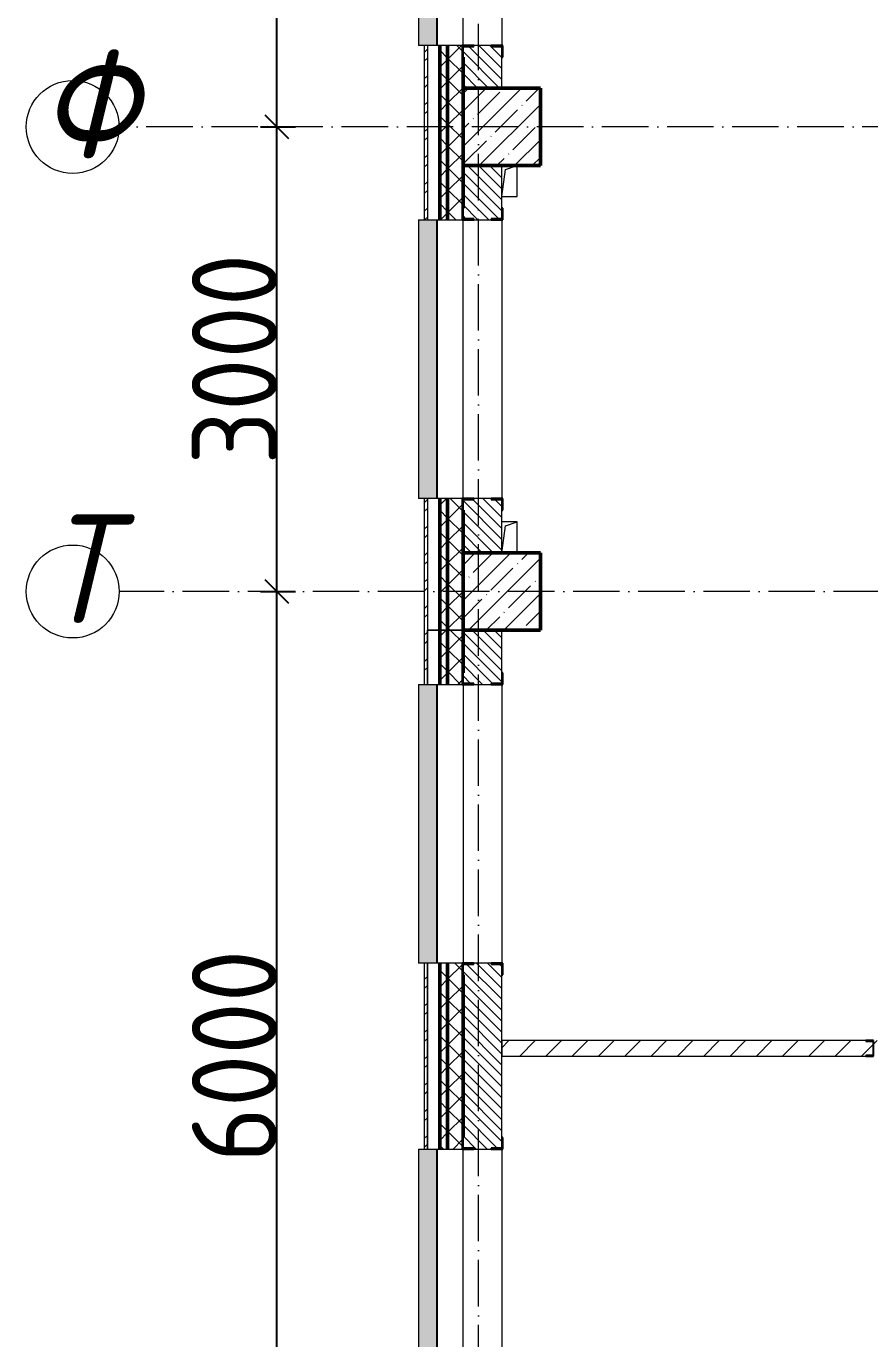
# Model space of a CAD drawing. Header units: millimetres. Extents: x -12989 to 629078, y -109036 to 555275.
# Drawn here: x 518241 to 523685, y -62860 to -54385 of the extents above; entities that cross this region are included whole.
import ezdxf

# ---------------------------------------------------------------- set-up
doc = ezdxf.new("R2010")
doc.units = ezdxf.units.MM
doc.linetypes.add('50_200_ШТРИХ_1Т_ш5_п1_п1_', pattern=[700, 500, -100, 0, -100])
for name, color, linetype, lineweight in [('A-____-____-DIMS', 7, 'Continuous', 9), ('A-GENM-____-MCUT', 7, 'Continuous', 25), ('A-GENM-____-OTLN', 7, 'Continuous', 9), ('A-GENM-____-OTLN-1', 7, 'Continuous', 25), ('A-GLAZ-____-OTLN', 7, 'Continuous', 9), ('A-WALL-____-MCUT-2', 7, 'Continuous', 50), ('A-WALL-____-MCUT-3', 7, 'Continuous', 9), ('A-WALL-____-OTLN', 7, 'Continuous', 9), ('A-WALL-____-PATT-1', 7, 'Continuous', 9), ('A-WALL-FNSH-MCUT-1', 7, 'Continuous', 9), ('S-COLS-____-MCUT', 7, 'Continuous', 50), ('S-COLS-____-OTLN', 7, 'Continuous', 9), ('S-GRID-____-IDEN', 7, 'Continuous', 9), ('S-GRID-____-OTLN-1', 7, '50_200_ШТРИХ_1Т_ш5_п1_п1_', 9)]:
    doc.layers.add(name, color=color, linetype=linetype, lineweight=lineweight)
doc.layers.add('A-GLAZ-____-OTLN-1', color=7, linetype='Continuous', lineweight=9, true_color=0xc0c0c0)
doc.styles.add('ISOCPEUR_I', font='isocpeui.ttf', dxfattribs={"width": 0.9, "height": 2.5})
doc.styles.add('ISOCPEUR_I_9', font='isocpeui.ttf', dxfattribs={"width": 0.9, "height": 250})
doc.styles.add('СПДС', font='isocpeur.ttf', dxfattribs={"width": 0.9})
doc.dimstyles.new('ISO-2_5_0_9К_БОЛЬШОЙ_ОСИ', dxfattribs={"dimscale": 304.8, "dimtxt": 248.995294, "dimasz": 0.492126, "dimexe": 0.393701, "dimexo": 0, "dimgap": 0, "dimtad": 1, "dimdec": 0, "dimzin": 0, "dimdsep": 46, "dimtxsty": 'ISOCPEUR_I_9', "dimblk1": 'OBLIQUE', "dimblk2": 'OBLIQUE', "dimsah": 1, "dimcen": 0.09, "dimdle": 0.393701, "dimazin": 0, "dimtfac": 1, "dimtdec": 4, "dimtix": 1, "dimtmove": 0, "dimatfit": 3, "dimfxl": 1, "dimtvp": 1, "dimtolj": 1, "dimtzin": 0, "dimarcsym": 2})
pattern_1 = [(135, (523510.01, -90515.614), (-35.35534, -35.35534), [])]
pattern_2 = [(45, (523510.01, -90515.61), (-70.71068, 70.71068), []), (135, (523510.01, -90515.61), (-70.71068, -70.71068), [])]
pattern_3 = [(45, (523510.01, -90515.61), (-85.5366, 85.5366), []), (45, (523567.03, -90515.61), (-85.5366, 85.5366), [])]

# ---------------------------------------------------------------- blocks, each defined once
blk = doc.blocks.new('BSC_Колонна _Прямоугольная - 500х500-V41-АР1_План отверстий 3 этажа в осях 1-64_А-ГГ')
at = {"layer": 'S-COLS-____-OTLN'}
h = blk.add_hatch(dxfattribs=at)
h.set_pattern_fill('FP_78', color=256, style=0, pattern_type=2)
h.set_pattern_definition([(45, (2200, -32481.04), (-114.04925, 114.04925), []), (45, (2314.05, -32481.04), (-114.04925, 114.04925), [201.613, -40.323, 3.353, -36.97])])
h.paths.add_polyline_path([(-250, -250), (250, -250), (250, 250), (-250, 250), (-250, 74.1)], flags=0)
at = {"layer": 'S-COLS-____-MCUT'}
for p, q in [((250, 250), (-250, 250)), ((-250, 250), (-250, -250)), ((250, -250), (250, 250)), ((-250, -250), (250, -250))]:
    blk.add_line(p, q, dxfattribs=at)
blk = doc.blocks.new('BSC_Колонна _Прямоугольная - 500х500-V53-АР1_План отверстий 3 этажа в осях 1-64_А-ГГ')
at = {"layer": 'S-COLS-____-OTLN'}
h = blk.add_hatch(dxfattribs=at)
h.set_pattern_fill('FP_90', color=256, style=0, pattern_type=2)
h.set_pattern_definition([(45, (2200, -35481.04), (-114.04925, 114.04925), []), (45, (2314.05, -35481.04), (-114.04925, 114.04925), [201.613, -40.323, 3.353, -36.97])])
h.paths.add_polyline_path([(-250, -250), (250, -250), (250, 250), (-250, 250)], flags=0)
at = {"layer": 'S-COLS-____-MCUT'}
for p, q in [((250, 250), (-250, 250)), ((-250, 250), (-250, -250)), ((250, -250), (250, 250)), ((-250, -250), (250, -250))]:
    blk.add_line(p, q, dxfattribs=at)
blk = doc.blocks.new('Фахверк_СКБ_Уголок - 250_2700-27497298-АР1_План отверстий 3 этажа в осях 1-64_А-ГГ')
at = {"layer": 'A-GENM-____-MCUT'}
for p, q in [((200, 181), (125, 181)), ((125, 181), (125, 106)), ((131, 106), (131, 175)), ((131, 175), (200, 175)), ((200, 175), (200, 181)), ((125, 106), (131, 106)), ((131, -6), (125, -6)), ((125, -6), (125, -81)), ((125, -81), (200, -81)), ((131, -75), (131, -6)), ((200, -75), (131, -75)), ((200, -81), (200, -75))]:
    blk.add_line(p, q, dxfattribs=at)
blk = doc.blocks.new('154_Фахверк_СКБ_Швеллер - Тип_100_3960-28318856-АР1_План отверстий 3 этажа в осях 1-64_А-ГГ')
at = {"layer": 'A-GENM-____-MCUT'}
for p, q in [((175, 50), (125, 50)), ((125, 50), (125, -50)), ((128, 47), (175, 47)), ((128, -47), (128, 47)), ((175, 47), (175, 50)), ((125, -50), (175, -50)), ((175, -47), (128, -47)), ((175, -50), (175, -47))]:
    blk.add_line(p, q, dxfattribs=at)
blk = doc.blocks.new('AR_Отверстие прямоугольное _в плите_ - AR_Отверстие прямоугольное _в плите_-V174-АР1_План отверстий 3 этажа в осях 1-64_А-ГГ')
at = {"layer": 'A-GENM-____-OTLN'}
for p, q in [((-25, 75), (50, 100)), ((50, -100), (50, 100)), ((-50, -100), (-25, 75)), ((-50, -100), (50, -100))]:
    blk.add_line(p, q, dxfattribs=at)
blk = doc.blocks.new('AR_Отверстие прямоугольное _в плите_ - AR_Отверстие прямоугольное _в плите_-V175-АР1_План отверстий 3 этажа в осях 1-64_А-ГГ')
at = {"layer": 'A-GENM-____-OTLN'}
for p, q in [((50, 100), (-50, 100)), ((-25, 75), (50, 100)), ((50, -100), (50, 100)), ((-50, -100), (-25, 75))]:
    blk.add_line(p, q, dxfattribs=at)
blk = doc.blocks.new('Отлив_СКБ - Отлив витража_120_НВФ-V216-АР1_План отверстий 3 этажа в осях 1-64_А-ГГ')
at = {"layer": 'A-GLAZ-____-OTLN-1'}
for points in [[(0, 2), (1800, 2), (1800, 120), (0, 120), (0, 63)], [(0, 0), (1800, 0), (1800, 2), (0, 2)]]:
    blk.add_hatch(color=256, dxfattribs=at).paths.add_polyline_path(points, flags=0)
at = {"layer": 'A-GLAZ-____-OTLN'}
for p, q in [((0, 83), (0, 120)), ((1800, 120), (0, 120)), ((1800, 120), (1800, 83)), ((0, 2), (1800, 2)), ((1800, 0), (0, 0))]:
    blk.add_line(p, q, dxfattribs=at)
blk = doc.blocks.new('Отлив_СКБ - Отлив витража_120_НВФ-31886035-АР1_План отверстий 3 этажа в осях 1-64_А-ГГ')
at = {"layer": 'A-GLAZ-____-OTLN-1'}
for points in [[(0, 120), (0, 2), (4800, 2), (4800, 120), (0, 120)], [(0, 0), (4800, 0), (4800, 2), (0, 2)]]:
    blk.add_hatch(color=256, dxfattribs=at).paths.add_polyline_path(points, flags=0)
at = {"layer": 'A-GLAZ-____-OTLN'}
for p, q in [((0, 83), (0, 120)), ((4800, 120), (0, 120)), ((4800, 120), (4800, 83)), ((0, 2), (4800, 2)), ((4800, 0), (0, 0))]:
    blk.add_line(p, q, dxfattribs=at)
blk = doc.blocks.new('Ось сетки - Круг_Ø6_00__ISO-2_5_0_9K_-25732049-АР1_План отверстий 3 этажа в осях 1-64_А-ГГ')
at = {"layer": 'S-GRID-____-IDEN'}
blk.add_circle((0, 0), 3, dxfattribs=at)
blk = doc.blocks.new('_Oblique')
at = {"color": 0, "linetype": 'ByBlock', "lineweight": -2}
blk.add_line((-0.5, -0.5), (0.5, 0.5), dxfattribs=at)
blk = doc.blocks.new('*D2952')
at = {"layer": 'A-____-____-DIMS', "color": 0, "lineweight": -2, "transparency": 16777216}
for p, q in [((280119.3, -60502.4), (280119.3, -54262.4)), ((280013.2, -54382.4), (280239.3, -54382.4)), ((280013.2, -60382.4), (280239.3, -60382.4))]:
    blk.add_line(p, q, dxfattribs=at)
at = {"layer": 'Defpoints', "color": 0, "transparency": 16777216}
for p in [(280013.2, -54382.4), (280119.3, -54382.4), (280013.2, -60382.4)]:
    blk.add_point(p, dxfattribs=at)
at = {"layer": 'A-____-____-DIMS', "color": 0, "lineweight": -2, "transparency": 16777216, "xscale": 150, "yscale": 150, "zscale": 150}
for p, rotation in [((280119.3, -54382.4), 90), ((280119.3, -60382.4), 270)]:
    blk.add_blockref('_Oblique', p, dxfattribs=dict(at, rotation=rotation))
at = {"layer": 'A-____-____-DIMS', "color": 0, "transparency": 16777216, "insert": (279845, -57382.4), "char_height": 548.64, "attachment_point": 5, "rotation": 90, "style": 'СПДС'}
blk.add_mtext('\\A1;6000', dxfattribs=at)
blk = doc.blocks.new('*D2953')
at = {"layer": 'A-____-____-DIMS', "color": 0, "lineweight": -2, "transparency": 16777216}
for p, q in [((280119.3, -54502.4), (280119.3, -51262.4)), ((280013.2, -51382.4), (280239.3, -51382.4)), ((280013.2, -54382.4), (280239.3, -54382.4))]:
    blk.add_line(p, q, dxfattribs=at)
at = {"layer": 'Defpoints', "color": 0, "transparency": 16777216}
for p in [(280013.2, -51382.4), (280119.3, -51382.4), (280013.2, -54382.4)]:
    blk.add_point(p, dxfattribs=at)
at = {"layer": 'A-____-____-DIMS', "color": 0, "lineweight": -2, "transparency": 16777216, "xscale": 150, "yscale": 150, "zscale": 150}
for p, rotation in [((280119.3, -51382.4), 90), ((280119.3, -54382.4), 270)]:
    blk.add_blockref('_Oblique', p, dxfattribs=dict(at, rotation=rotation))
at = {"layer": 'A-____-____-DIMS', "color": 0, "transparency": 16777216, "insert": (279845, -52882.4), "char_height": 548.64, "attachment_point": 5, "rotation": 90, "style": 'СПДС'}
blk.add_mtext('\\A1;3000', dxfattribs=at)
blk = doc.blocks.new('*D2954')
at = {"layer": 'A-____-____-DIMS', "color": 0, "lineweight": -2, "transparency": 16777216}
for p, q in [((280119.3, -51502.4), (280119.3, -48262.4)), ((280013.2, -48382.4), (280239.3, -48382.4)), ((280013.2, -51382.4), (280239.3, -51382.4))]:
    blk.add_line(p, q, dxfattribs=at)
at = {"layer": 'Defpoints', "color": 0, "transparency": 16777216}
for p in [(280013.2, -48382.4), (280119.3, -48382.4), (280013.2, -51382.4)]:
    blk.add_point(p, dxfattribs=at)
at = {"layer": 'A-____-____-DIMS', "color": 0, "lineweight": -2, "transparency": 16777216, "xscale": 150, "yscale": 150, "zscale": 150}
for p, rotation in [((280119.3, -48382.4), 90), ((280119.3, -51382.4), 270)]:
    blk.add_blockref('_Oblique', p, dxfattribs=dict(at, rotation=rotation))
at = {"layer": 'A-____-____-DIMS', "color": 0, "transparency": 16777216, "insert": (279845, -49882.4), "char_height": 548.64, "attachment_point": 5, "rotation": 90, "style": 'СПДС'}
blk.add_mtext('\\A1;3000', dxfattribs=at)
blk = doc.blocks.new('3эт')
at = {"layer": 'S-GRID-____-OTLN-1', "color": 251, "ltscale": 0.6, "true_color": 0x636466}
for p, q in [((281420.7, -91346.1), (281420.7, -36982.5)), ((290079.2, -51382.4), (279101.9, -51382.4)), ((310478.4, -54382.4), (279101.9, -54382.4))]:
    blk.add_line(p, q, dxfattribs=at)
at = {"layer": 'S-GRID-____-IDEN', "char_height": 700, "attachment_point": 1, "style": 'ISOCPEUR_I'}
for s, insert, width in [('\\fISOCPEUR|b0|i1|c204|p34|;\\W.9;Ф', (278588, -50885.4), 281.392), ('\\fISOCPEUR|b0|i1|c204|p34|;\\W.9;Т', (278611.9, -53885.4), 223.671)]:
    blk.add_mtext(s, dxfattribs=dict(at, insert=insert, width=width))
at = {"layer": 'A-____-____-DIMS'}
for base, p1, p2, override, picture, middle in [((280119.3, -48382.4), (280013.2, -51382.4), (280013.2, -48382.4), {"dimtxt": 1.8, "dimpost": '<>', "dimtxsty": 'СПДС', "dimfxl": 3000}, '*D2954', (279845, -49882.4)), ((280119.3, -51382.4), (280013.2, -54382.4), (280013.2, -51382.4), {"dimtxt": 1.8, "dimpost": '<>', "dimtxsty": 'СПДС', "dimfxl": 3000}, '*D2953', (279845, -52882.4)), ((280119.3, -54382.4), (280013.2, -60382.4), (280013.2, -54382.4), {"dimtxt": 1.8, "dimpost": '<>', "dimtxsty": 'СПДС', "dimfxl": 6000}, '*D2952', (279845, -57382.4))]:
    dim = blk.add_linear_dim(base=base, p1=p1, p2=p2, angle=90, dimstyle='ISO-2_5_0_9К_БОЛЬШОЙ_ОСИ', override=override, dxfattribs=at)
    dim.commit()
    dim.dimension.update_dxf_attribs({"geometry": picture, "text_midpoint": middle})

msp = doc.modelspace()

# ---------------------------------------------------------------- hatches: boundary and pattern name
at = {"layer": 'A-WALL-____-PATT-1'}
h = msp.add_hatch(dxfattribs=at)
h.set_pattern_fill('FP_3', color=256, style=0, pattern_type=2)
h.set_pattern_definition(pattern_3)
h.paths.add_polyline_path([(520830.0077, -58454.5723), (520830.0077, -57434.5723), (520810.0077, -57434.5723), (520810.0077, -58454.5723)], flags=0)
h.paths.add_polyline_path([(520810.0077, -55634.5723), (520830.0077, -55634.5723), (520830.0077, -54509.5723), (520810.0077, -54509.5723), (520810.0077, -55380.346)], flags=0)
h.paths.add_polyline_path([(520830.0077, -52709.5723), (520830.0077, -51584.5723), (520810.0077, -51584.5723), (520810.0077, -52709.5723)], flags=0)
h.paths.add_polyline_path([(520830.0077, -49784.5723), (520830.0077, -48584.5723), (520810.0077, -48584.5723), (520810.0077, -49784.5723)], flags=0)
h.paths.add_polyline_path([(520830.0077, -46784.5723), (520830.0077, -45584.5723), (520810.0077, -45584.5723), (520810.0077, -46784.5723)], flags=0)
h.paths.add_polyline_path([(520830.0077, -43784.5723), (520830.0077, -42534.5723), (520810.0077, -42534.5723), (520810.0077, -43784.5723)], flags=0)
h = msp.add_hatch(dxfattribs=at)
h.set_pattern_fill('FP_1', color=256, style=0, pattern_type=2)
h.set_pattern_definition(pattern_2)
h.paths.add_polyline_path([(520960.0077, -58284.5723), (520960.0077, -57434.5723), (520910.0077, -57434.5723), (520910.0077, -58284.5723)], flags=0)
h.paths.add_polyline_path([(520910.0077, -55634.5723), (520960.0077, -55634.5723), (520960.0077, -54509.5723), (520910.0077, -54509.5723), (520910.0077, -55380.346)], flags=0)
h.paths.add_polyline_path([(520960.0077, -52709.5723), (520960.0077, -51584.5723), (520910.0077, -51584.5723), (520910.0077, -52709.5723)], flags=0)
h.paths.add_polyline_path([(520910.0077, -49784.5723), (520960.0077, -49784.5723), (520960.0077, -48584.5723), (520910.0077, -48584.5723)], flags=0)
h.paths.add_polyline_path([(520960.0077, -46784.5723), (520960.0077, -45584.5723), (520910.0077, -45584.5723), (520910.0077, -46784.5723)], flags=0)
h.paths.add_polyline_path([(520960.0077, -43784.5723), (520960.0077, -42634.5723), (520910.0077, -42634.5723), (520910.0077, -43784.5723)], flags=0)
h = msp.add_hatch(dxfattribs=at)
h.set_pattern_fill('FP_1', color=256, style=0, pattern_type=2)
h.set_pattern_definition(pattern_2)
h.paths.add_polyline_path([(521060.0077, -58284.5723), (521060.0077, -57509.5723), (521054.0077, -57509.5723), (521054.0077, -57434.5723), (520960.0077, -57434.5723), (520960.0077, -58284.5723)], flags=0)
h.paths.add_polyline_path([(520960.0077, -55634.5723), (521054.0077, -55634.5723), (521054.0077, -55559.5723), (521060.0077, -55559.5723), (521060.0077, -54584.5723), (521054.0077, -54584.5723), (521054.0077, -54509.5723), (520960.0077, -54509.5723), (520960.0077, -55380.346)], flags=0)
h.paths.add_polyline_path([(520960.0077, -52709.5723), (521054.0077, -52709.5723), (521054.0077, -52634.5723), (521060.0077, -52634.5723), (521060.0077, -51659.5723), (521054.0077, -51659.5723), (521054.0077, -51584.5723), (520960.0077, -51584.5723), (520960.0077, -52703.5723)], flags=0)
h.paths.add_polyline_path([(520960.0077, -49784.5723), (521054.0077, -49784.5723), (521054.0077, -49709.5723), (521060.0077, -49709.5723), (521060.0077, -48659.5723), (521054.0077, -48659.5723), (521054.0077, -48584.5723), (520960.0077, -48584.5723), (520960.0077, -49778.5723)], flags=0)
h.paths.add_polyline_path([(520960.0077, -46784.5723), (521060.0077, -46784.5723), (521060.0077, -45659.5723), (521054.0077, -45659.5723), (521054.0077, -45584.5723), (520960.0077, -45584.5723), (520960.0077, -46780.0422)], flags=0)
h.paths.add_polyline_path([(520960.0077, -43784.5723), (521054.0077, -43784.5723), (521054.0077, -43709.5723), (521060.0077, -43709.5723), (521060.0077, -42684.5723), (520960.0077, -42684.5723), (520960.0077, -43339.9207)], flags=0)
h = msp.add_hatch(dxfattribs=at)
h.set_pattern_fill('FP_6', color=256, style=0, pattern_type=2)
h.set_pattern_definition(pattern_1)
h.paths.add_polyline_path([(521060.3232, -54784.5723), (521310.0077, -54784.5723), (521310.0077, -54515.5723), (521241.0077, -54515.5723), (521241.0077, -54509.5723), (521129.0077, -54509.5723), (521129.0077, -54515.5723), (521060.0077, -54515.5723), (521060.0077, -54784.5723)], flags=0)
h.paths.add_polyline_path([(521241.0077, -52709.5723), (521241.0077, -52703.5723), (521310.0077, -52703.5723), (521310.0077, -52284.9198), (521060.0077, -52284.9198), (521060.0077, -52703.5723), (521129.0077, -52703.5723), (521129.0077, -52709.5723)], flags=0)
h = msp.add_hatch(dxfattribs=at)
h.set_pattern_fill('FP_6', color=256, style=0, pattern_type=2)
h.set_pattern_definition(pattern_1)
h.paths.add_polyline_path([(521060.0077, -57784.5723), (521310.0077, -57784.5723), (521310.0077, -57440.5723), (521241.0077, -57440.5723), (521241.0077, -57434.5723), (521129.0077, -57434.5723), (521129.0077, -57440.5723), (521060.0077, -57440.5723), (521060.0077, -57690.5723)], flags=0)
h.paths.add_polyline_path([(521241.0077, -55634.5723), (521241.0077, -55628.5723), (521310.0077, -55628.5723), (521310.0077, -55284.5723), (521060.0077, -55284.5723), (521060.0077, -55628.5723), (521129.0077, -55628.5723), (521129.0077, -55634.5723)], flags=0)
h = msp.add_hatch(dxfattribs=at)
h.set_pattern_fill('FP_1', color=256, style=0, pattern_type=2)
h.set_pattern_definition(pattern_2)
h.paths.add_polyline_path([(520960.0077, -61634.5723), (520960.0077, -60434.5723), (520910.0077, -60434.5723), (520910.0077, -61634.5723)], flags=0)
h.paths.add_polyline_path([(520910.0077, -58634.5723), (520960.0077, -58634.5723), (520960.0077, -58284.5723), (520910.0077, -58284.5723)], flags=0)
h = msp.add_hatch(dxfattribs=at)
h.set_pattern_fill('FP_1', color=256, style=0, pattern_type=2)
h.set_pattern_definition(pattern_2)
h.paths.add_polyline_path([(520960.0077, -61634.5723), (521054.0077, -61634.5723), (521054.0077, -61559.5723), (521060.0077, -61559.5723), (521060.0077, -60509.5723), (521054.0077, -60509.5723), (521054.0077, -60434.5723), (520960.0077, -60434.5723), (520960.0077, -61628.5723)], flags=0)
h.paths.add_polyline_path([(520960.0077, -58634.5723), (521054.0077, -58634.5723), (521054.0077, -58559.5723), (521060.0077, -58559.5723), (521060.0077, -58284.5723), (520960.0077, -58284.5723), (520960.0077, -58628.5723)], flags=0)
h = msp.add_hatch(dxfattribs=at)
h.set_pattern_fill('FP_6', color=256, style=0, pattern_type=2)
h.set_pattern_definition(pattern_1)
h.paths.add_polyline_path([(521241.0077, -66784.5723), (521310.0077, -66784.5723), (521310.0077, -66440.5723), (521241.0077, -66440.5723), (521241.0077, -66434.5723), (521129.0077, -66434.5723), (521129.0077, -66440.5723), (521060.0077, -66440.5723), (521060.0077, -66784.5723), (521129.0077, -66784.5723)], flags=0)
h.paths.add_polyline_path([(521241.0077, -61634.5723), (521241.0077, -61628.5723), (521310.0077, -61628.5723), (521310.0077, -60440.5723), (521241.0077, -60440.5723), (521241.0077, -60434.5723), (521129.0077, -60434.5723), (521129.0077, -60440.5723), (521060.0077, -60440.5723), (521060.0077, -61628.5723), (521129.0077, -61628.5723), (521129.0077, -61634.5723)], flags=0)
h.paths.add_polyline_path([(521241.0077, -58634.5723), (521241.0077, -58628.5723), (521310.0077, -58628.5723), (521310.0077, -58284.5723), (521060.0077, -58284.5723), (521060.0077, -58628.5723), (521129.0077, -58628.5723), (521129.0077, -58634.5723)], flags=0)
h = msp.add_hatch(dxfattribs=at)
h.set_pattern_fill('FP_3', color=256, style=0, pattern_type=2)
h.set_pattern_definition(pattern_3)
h.paths.add_polyline_path([(520810.0077, -61634.5723), (520830.0077, -61634.5723), (520830.0077, -60434.5723), (520810.0077, -60434.5723)], flags=0)
h.paths.add_polyline_path([(520830.0077, -58634.5723), (520830.0077, -58454.5723), (520810.0077, -58454.5723), (520810.0077, -58634.5723)], flags=0)
h = msp.add_hatch(dxfattribs=at)
h.set_pattern_fill('FP_4', color=256, style=0, pattern_type=2)
h.set_pattern_definition([(45, (523510.01, -90515.61), (-84.8528, 84.8528), [])])
h.paths.add_polyline_path([(528360.0077, -61034.5723), (528360.0077, -60934.5723), (528206.0077, -60934.5723), (528206.0077, -60942.1723), (528164.5077, -60942.1723), (528164.5077, -61026.9723), (528206.0077, -61026.9723), (528206.0077, -61034.5723), (528219.2182, -61034.5723)], flags=0)
h.paths.add_polyline_path([(526964.0077, -61034.5723), (526964.0077, -61026.9723), (527005.5077, -61026.9723), (527005.5077, -60942.1723), (526964.0077, -60942.1723), (526964.0077, -60934.5723), (526710.0077, -60934.5723), (526710.0077, -61034.5723), (526810.0077, -61034.5723)], flags=0)
h.paths.add_polyline_path([(526210.0077, -61034.5723), (526210.0077, -60934.5723), (523710.0077, -60934.5723), (523710.0077, -61034.5723), (526110.0077, -61034.5723)], flags=0)
h.paths.add_polyline_path([(523660.0077, -61034.5723), (523660.0077, -61031.5723), (523707.0077, -61031.5723), (523707.0077, -60937.5723), (523660.0077, -60937.5723), (523660.0077, -60934.5723), (521310.0077, -60934.5723), (521310.0077, -61034.5723), (523496.3308, -61034.5723)], flags=0)

# ---------------------------------------------------------------- linework, layer by layer
at = {"layer": 'A-WALL-____-MCUT-2'}
for p, q in [((520910.0077, -55634.5723), (520910.0077, -54509.5723)), ((520960.0077, -55634.5723), (520960.0077, -54509.5723)), ((521060.0077, -54584.5723), (521060.0077, -54784.5723)), ((521060.0077, -55284.5723), (521060.0077, -55559.5723)), ((520910.0077, -58284.5723), (520910.0077, -57434.5723)), ((520960.0077, -58284.5723), (520960.0077, -57434.5723)), ((521060.0077, -57509.5723), (521060.0077, -57784.5723)), ((520910.0077, -58634.5723), (520910.0077, -58284.5723)), ((520960.0077, -58634.5723), (520960.0077, -58284.5723)), ((521060.0077, -58284.5723), (521060.0077, -58559.5723)), ((521060.0077, -58559.5723), (521060.0077, -58284.5723)), ((520910.0077, -61634.5723), (520910.0077, -60434.5723)), ((520960.0077, -61634.5723), (520960.0077, -60434.5723)), ((521060.0077, -60509.5723), (521060.0077, -61559.5723))]:
    msp.add_line(p, q, dxfattribs=at)
at = {"layer": 'A-WALL-____-MCUT-3'}
for p, q in [((521054.0077, -54509.5723), (520830.0077, -54509.5723)), ((520830.0077, -54509.5723), (520830.0077, -55634.5723)), ((521241.0077, -54509.5723), (521129.0077, -54509.5723)), ((521310.0077, -54784.5723), (521310.0077, -54584.5723)), ((521310.0077, -55559.5723), (521310.0077, -55284.5723)), ((520830.0077, -55634.5723), (521054.0077, -55634.5723)), ((521129.0077, -55634.5723), (521241.0077, -55634.5723)), ((521054.0077, -57434.5723), (520830.0077, -57434.5723)), ((520830.0077, -57434.5723), (520830.0077, -58284.5723)), ((521241.0077, -57434.5723), (521129.0077, -57434.5723)), ((521310.0077, -57784.5723), (521310.0077, -57509.5723)), ((520830.0077, -58284.5723), (521060.0077, -58284.5723)), ((521060.0077, -58284.5723), (520830.0077, -58284.5723)), ((520830.0077, -58284.5723), (520830.0077, -58634.5723)), ((521310.0077, -58559.5723), (521310.0077, -58284.5723)), ((520830.0077, -58634.5723), (520830.0077, -58454.5723)), ((520830.0077, -58634.5723), (521054.0077, -58634.5723)), ((521129.0077, -58634.5723), (521241.0077, -58634.5723)), ((521054.0077, -60434.5723), (520830.0077, -60434.5723)), ((520830.0077, -60434.5723), (520830.0077, -61634.5723)), ((520830.0077, -61634.5723), (520830.0077, -60434.5723)), ((521241.0077, -60434.5723), (521129.0077, -60434.5723)), ((521310.0077, -61559.5723), (521310.0077, -60509.5723)), ((520830.0077, -61634.5723), (521054.0077, -61634.5723)), ((521129.0077, -61634.5723), (521241.0077, -61634.5723))]:
    msp.add_line(p, q, dxfattribs=at)
at = {"layer": 'A-WALL-____-OTLN'}
for p, q in [((521060.0077, -54509.5723), (521060.0077, -52709.5723)), ((521310.0077, -52709.5723), (521310.0077, -54509.5723)), ((521060.0077, -57434.5723), (521060.0077, -55634.5723)), ((521310.0077, -55634.5723), (521310.0077, -57434.5723)), ((521060.0077, -58634.5723), (521060.0077, -60434.5723)), ((521310.0077, -58634.5723), (521310.0077, -60434.5723)), ((521060.0077, -63784.5723), (521060.0077, -61634.5723)), ((521310.0077, -61634.5723), (521310.0077, -63784.5723))]:
    msp.add_line(p, q, dxfattribs=at)
at = {"layer": 'A-WALL-FNSH-MCUT-1'}
for p, q in [((520810.0077, -54509.5723), (520810.0077, -55634.5723)), ((520830.0077, -54509.5723), (520810.0077, -54509.5723)), ((520810.0077, -55634.5723), (520830.0077, -55634.5723)), ((520810.0077, -57434.5723), (520810.0077, -58454.5723)), ((520830.0077, -57434.5723), (520810.0077, -57434.5723)), ((520830.0077, -58454.5723), (520830.0077, -58284.5723)), ((520810.0077, -58454.5723), (520810.0077, -58634.5723)), ((520810.0077, -58634.5723), (520830.0077, -58634.5723)), ((520810.0077, -60434.5723), (520810.0077, -61634.5723)), ((520830.0077, -60434.5723), (520810.0077, -60434.5723)), ((523660.0077, -60934.5723), (521310.0077, -60934.5723)), ((521310.0077, -60934.5723), (521310.0077, -61034.5723)), ((521310.0077, -61034.5723), (523660.0077, -61034.5723)), ((520810.0077, -61634.5723), (520830.0077, -61634.5723))]:
    msp.add_line(p, q, dxfattribs=at)

# ---------------------------------------------------------------- block references
msp.add_blockref('3эт', (239739.3002, -3652.1582))
at = {"layer": 'A-GENM-____-OTLN'}
for name, p in [('AR_Отверстие прямоугольное _в плите_ - AR_Отверстие прямоугольное _в плите_-V174-АР1_План отверстий 3 этажа в осях 1-64_А-ГГ', (521360.0077, -55384.5723)), ('AR_Отверстие прямоугольное _в плите_ - AR_Отверстие прямоугольное _в плите_-V175-АР1_План отверстий 3 этажа в осях 1-64_А-ГГ', (521360.0077, -57684.5723))]:
    msp.add_blockref(name, p, dxfattribs=at)
at = {"layer": 'A-GENM-____-OTLN-1'}
for name, p, rotation in [('Фахверк_СКБ_Уголок - 250_2700-27497298-АР1_План отверстий 3 этажа в осях 1-64_А-ГГ', (521135.0077, -54384.5723), 269.9999999999999), ('Фахверк_СКБ_Уголок - 250_2700-27497298-АР1_План отверстий 3 этажа в осях 1-64_А-ГГ', (521235.0077, -55759.5723), 89.99999999999991), ('Фахверк_СКБ_Уголок - 250_2700-27497298-АР1_План отверстий 3 этажа в осях 1-64_А-ГГ', (521135.0077, -57309.5723), 269.9999999999999), ('Фахверк_СКБ_Уголок - 250_2700-27497298-АР1_План отверстий 3 этажа в осях 1-64_А-ГГ', (521235.0077, -58759.5723), 89.99999999999991), ('Фахверк_СКБ_Уголок - 250_2700-27497298-АР1_План отверстий 3 этажа в осях 1-64_А-ГГ', (521135.0077, -60309.5723), 269.9999999999999), ('154_Фахверк_СКБ_Швеллер - Тип_100_3960-28318856-АР1_План отверстий 3 этажа в осях 1-64_А-ГГ', (523835.0077, -60984.5723), 180), ('Фахверк_СКБ_Уголок - 250_2700-27497298-АР1_План отверстий 3 этажа в осях 1-64_А-ГГ', (521235.0077, -61759.5723), 89.99999999999991)]:
    msp.add_blockref(name, p, dxfattribs=dict(at, rotation=rotation))
at = {"layer": 'A-GLAZ-____-OTLN', "rotation": 90}
for name, p in [('Отлив_СКБ - Отлив витража_120_НВФ-V216-АР1_План отверстий 3 этажа в осях 1-64_А-ГГ', (520893.0077, -54509.5723)), ('Отлив_СКБ - Отлив витража_120_НВФ-V216-АР1_План отверстий 3 этажа в осях 1-64_А-ГГ', (520893.0077, -57434.5723)), ('Отлив_СКБ - Отлив витража_120_НВФ-V216-АР1_План отверстий 3 этажа в осях 1-64_А-ГГ', (520893.0077, -60434.5723)), ('Отлив_СКБ - Отлив витража_120_НВФ-31886035-АР1_План отверстий 3 этажа в осях 1-64_А-ГГ', (520893.0077, -66434.5723))]:
    msp.add_blockref(name, p, dxfattribs=at)
at = {"layer": 'S-COLS-____-OTLN'}
for name, p in [('BSC_Колонна _Прямоугольная - 500х500-V53-АР1_План отверстий 3 этажа в осях 1-64_А-ГГ', (521310.0077, -55034.5723)), ('BSC_Колонна _Прямоугольная - 500х500-V41-АР1_План отверстий 3 этажа в осях 1-64_А-ГГ', (521310.0077, -58034.5723))]:
    msp.add_blockref(name, p, dxfattribs=at)
at = {"layer": 'S-GRID-____-IDEN', "xscale": 99.99999999999993, "yscale": 99.99999999999993, "zscale": 99.99999999999993, "rotation": 89.9999999999998}
for p in [(518541.2375, -55034.5723), (518541.2375, -58034.5723)]:
    msp.add_blockref('Ось сетки - Круг_Ø6_00__ISO-2_5_0_9K_-25732049-АР1_План отверстий 3 этажа в осях 1-64_А-ГГ', p, dxfattribs=at)

doc.saveas('drawing.dxf')
